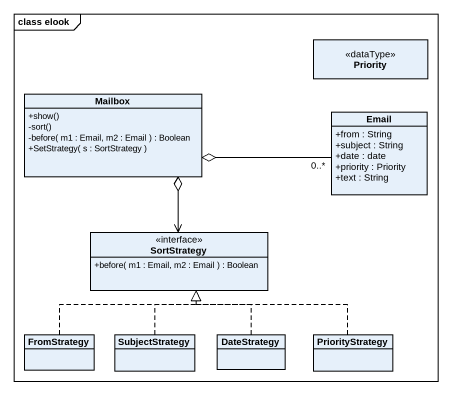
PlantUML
@startuml
mainframe class elook
hide circle
hide empty members
skinparam classAttributeIconSize 0
class Priority <<dataType>>
class Mailbox {
  +show()
  -sort()
  -before( m1 : Email, m2 : Email ) : Boolean
  +SetStrategy( s : SortStrategy )
}
class Email {
  +from : String
  +subject : String
  +date : date
  +priority : Priority
  +text : String
}
interface SortStrategy {
  +before( m1 : Email, m2 : Email ) : Boolean
}
class FromStrategy
class SubjectStrategy
class DateStrategy
class PriorityStrategy
Mailbox o-right- "0..*" Email
Mailbox o--> SortStrategy
FromStrategy .up.|> SortStrategy
SubjectStrategy .up.|> SortStrategy
DateStrategy .up.|> SortStrategy
PriorityStrategy .left.|> SortStrategy
@enduml
